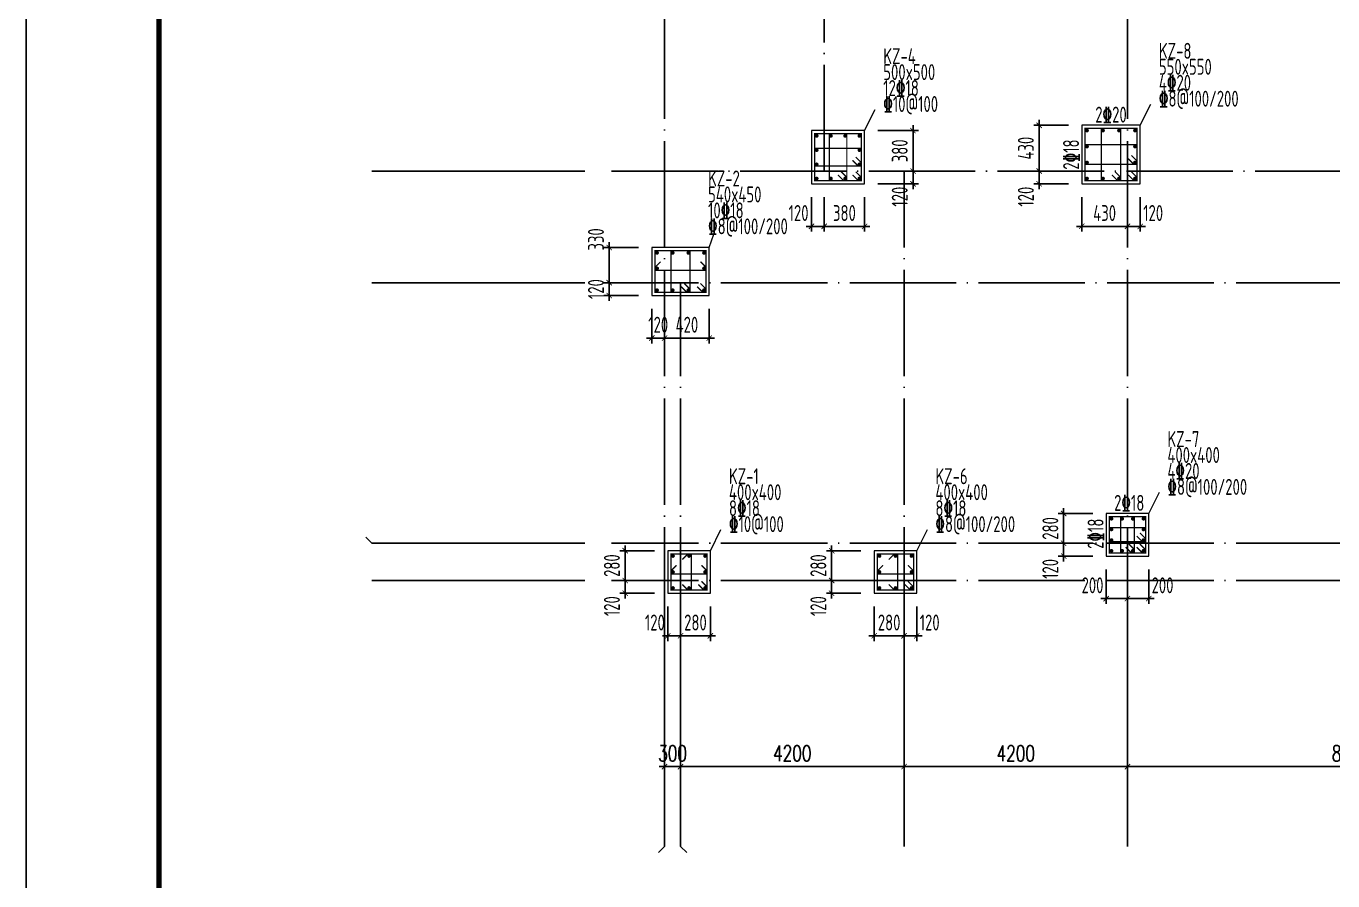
# Model space of a CAD drawing. Extents: x -638872 to -278819, y -139534 to 213996.
# Drawn here: x -623159 to -598600, y 18138 to 34211 of the extents above; entities that cross this region are included whole.
import ezdxf
from ezdxf.enums import TextEntityAlignment as Align

# ---------------------------------------------------------------- set-up
doc = ezdxf.new("R2010")
doc.units = 0
doc.header["$LTSCALE"] = 1000
doc.header["$MEASUREMENT"] = 0
doc.linetypes.add('DOTE', pattern=[2.42, 2, -0.2, 0.02, -0.2])
doc.layers.get('0').update_dxf_attribs({"linetype": 'CONTINUOUS'})
doc.layers.get('Defpoints').update_dxf_attribs({"linetype": 'CONTINUOUS'})
for name, color, linetype in [('AXIS', 171, 'CONTINUOUS'), ('DOTE', 14, 'DOTE'), ('S_PCOLUMHOOPBAR', 24, 'CONTINUOUS'), ('TK', 4, 'CONTINUOUS')]:
    doc.layers.add(name, color=color, linetype=linetype)
for name, color, linetype, lineweight in [('COLU', 7, 'CONTINUOUS', 0), ('COLU_DIM', 3, 'CONTINUOUS', 0), ('COLU_HATCH', 251, 'CONTINUOUS', 0), ('DIM', 3, 'CONTINUOUS', 0), ('S_PColumMainBar', 14, 'CONTINUOUS', 25), ('柱原位标注', 7, 'CONTINUOUS', 18), ('柱集中标注', 2, 'CONTINUOUS', 18)]:
    doc.layers.add(name, color=color, linetype=linetype, lineweight=lineweight)
doc.styles.add('_TCH_DIM_T3', font='SIMPLEX', dxfattribs={"width": 0.705882, "bigfont": 'GBCBIG'})
doc.styles.add('FromPkpm', font='Pkpmeng', dxfattribs={"width": 0.7, "bigfont": 'hztxt'})
doc.styles.add('TSSD_Dimension', font='tssdeng.shx', dxfattribs={"width": 0.7, "bigfont": 'hztxt.shx'})
doc.dimstyles.new('_TCH_ARCH&&100', dxfattribs={"dimtxt": 297.5, "dimasz": 100, "dimexe": 250, "dimexo": 300, "dimgap": 100, "dimtad": 1, "dimdec": 0, "dimzin": 0, "dimdsep": 46, "dimtxsty": '_TCH_DIM_T3', "dimblk": 'ARCHTICK', "dimcen": 0.09, "dimclrt": 7, "dimazin": 2, "dimtfac": 1, "dimtdec": 0, "dimtix": 1, "dimtmove": 2, "dimatfit": 3, "dimfxl": 0, "dimtolj": 1, "dimtzin": 0, "dimarcsym": 0})
doc.dimstyles.new('TSSD_50_100', dxfattribs={"dimtxt": 300, "dimasz": 100, "dimexe": 100, "dimexo": 250, "dimgap": 100, "dimtad": 1, "dimdec": 0, "dimlfac": 0.5, "dimzin": 0, "dimdsep": 46, "dimtxsty": 'TSSD_Dimension', "dimblk": 'ARCHTICK', "dimblk1": 'ARCHTICK', "dimblk2": 'ARCHTICK', "dimcen": 0, "dimdle": 100, "dimclrt": 7, "dimadec": 0, "dimazin": 0, "dimtfac": 1, "dimtdec": 0, "dimtix": 1, "dimtmove": 2, "dimatfit": 3, "dimfxl": 0, "dimtolj": 1, "dimtzin": 0, "dimarcsym": 0})

# ---------------------------------------------------------------- blocks, each defined once
blk = doc.blocks.new('_ArchTick')
at = {"color": 0, "linetype": 'ByBlock', "const_width": 0.15}
blk.add_lwpolyline([(-0.5, -0.5), (0.5, 0.5)], dxfattribs=at)
blk = doc.blocks.new('*D356')
at = {"layer": 'COLU_DIM', "color": 0, "lineweight": -2}
for p, q in [((-603320, 30996), (-603320, 30346)), ((-602460, 30996), (-602460, 30346)), ((-603420, 30446), (-602360, 30446))]:
    blk.add_line(p, q, dxfattribs=at)
at = {"layer": 'Defpoints', "color": 0}
for p in [(-603320, 31246), (-602460, 31246), (-602460, 30446)]:
    blk.add_point(p, dxfattribs=at)
at = {"layer": 'COLU_DIM', "color": 0, "lineweight": -2, "xscale": 100, "yscale": 100, "zscale": 100, "rotation": 180}
blk.add_blockref('_ArchTick', (-603320, 30446), dxfattribs=at)
at = {"layer": 'COLU_DIM', "color": 0, "lineweight": -2, "xscale": 100, "yscale": 100, "zscale": 100}
blk.add_blockref('_ArchTick', (-602460, 30446), dxfattribs=at)
at = {"layer": 'COLU_DIM', "color": 7, "insert": (-602890, 30696), "char_height": 300, "attachment_point": 5, "style": 'TSSD_Dimension'}
blk.add_mtext('\\A1;430', dxfattribs=at)
blk = doc.blocks.new('*D357')
at = {"layer": 'COLU_DIM', "color": 0, "lineweight": -2}
for p, q in [((-602460, 30996), (-602460, 30346)), ((-602220, 30996), (-602220, 30346)), ((-602560, 30446), (-602120, 30446))]:
    blk.add_line(p, q, dxfattribs=at)
at = {"layer": 'Defpoints', "color": 0}
for p in [(-602460, 31246), (-602220, 31246), (-602220, 30446)]:
    blk.add_point(p, dxfattribs=at)
at = {"layer": 'COLU_DIM', "color": 0, "lineweight": -2, "xscale": 100, "yscale": 100, "zscale": 100, "rotation": 180}
blk.add_blockref('_ArchTick', (-602460, 30446), dxfattribs=at)
at = {"layer": 'COLU_DIM', "color": 0, "lineweight": -2, "xscale": 100, "yscale": 100, "zscale": 100}
blk.add_blockref('_ArchTick', (-602220, 30446), dxfattribs=at)
at = {"layer": 'COLU_DIM', "color": 7, "insert": (-601978, 30696), "char_height": 300, "attachment_point": 5, "style": 'TSSD_Dimension'}
blk.add_mtext('\\A1;120', dxfattribs=at)
blk = doc.blocks.new('*D358')
at = {"layer": 'COLU_DIM', "color": 0, "lineweight": -2}
for p, q in [((-604120, 32446), (-604120, 31386)), ((-603570, 32346), (-604220, 32346)), ((-603570, 31486), (-604220, 31486))]:
    blk.add_line(p, q, dxfattribs=at)
at = {"layer": 'Defpoints', "color": 0}
for p in [(-603320, 32346), (-604120, 31486), (-603320, 31486)]:
    blk.add_point(p, dxfattribs=at)
at = {"layer": 'COLU_DIM', "color": 0, "lineweight": -2, "xscale": 100, "yscale": 100, "zscale": 100}
for p, rotation in [((-604120, 32346), 90), ((-604120, 31486), 270)]:
    blk.add_blockref('_ArchTick', p, dxfattribs=dict(at, rotation=rotation))
at = {"layer": 'COLU_DIM', "color": 7, "insert": (-604370, 31916), "char_height": 300, "attachment_point": 5, "rotation": 90, "style": 'TSSD_Dimension'}
blk.add_mtext('\\A1;430', dxfattribs=at)
blk = doc.blocks.new('*D359')
at = {"layer": 'COLU_DIM', "color": 0, "lineweight": -2}
for p, q in [((-603570, 31486), (-604220, 31486)), ((-604120, 31586), (-604120, 31146)), ((-603570, 31246), (-604220, 31246))]:
    blk.add_line(p, q, dxfattribs=at)
at = {"layer": 'Defpoints', "color": 0}
for p in [(-603320, 31486), (-604120, 31246), (-603320, 31246)]:
    blk.add_point(p, dxfattribs=at)
at = {"layer": 'COLU_DIM', "color": 0, "lineweight": -2, "xscale": 100, "yscale": 100, "zscale": 100}
for p, rotation in [((-604120, 31486), 90), ((-604120, 31246), 270)]:
    blk.add_blockref('_ArchTick', p, dxfattribs=dict(at, rotation=rotation))
at = {"layer": 'COLU_DIM', "color": 7, "insert": (-604370, 31004), "char_height": 300, "attachment_point": 5, "rotation": 90, "style": 'TSSD_Dimension'}
blk.add_mtext('\\A1;120', dxfattribs=at)
blk = doc.blocks.new('*D360')
at = {"layer": 'COLU_DIM', "color": 0, "lineweight": -2}
for p, q in [((-608400, 30996), (-608400, 30346)), ((-608160, 30996), (-608160, 30346)), ((-608500, 30446), (-608060, 30446))]:
    blk.add_line(p, q, dxfattribs=at)
at = {"layer": 'Defpoints', "color": 0}
for p in [(-608400, 31246), (-608160, 31246), (-608160, 30446)]:
    blk.add_point(p, dxfattribs=at)
at = {"layer": 'COLU_DIM', "color": 0, "lineweight": -2, "xscale": 100, "yscale": 100, "zscale": 100, "rotation": 180}
blk.add_blockref('_ArchTick', (-608400, 30446), dxfattribs=at)
at = {"layer": 'COLU_DIM', "color": 0, "lineweight": -2, "xscale": 100, "yscale": 100, "zscale": 100}
blk.add_blockref('_ArchTick', (-608160, 30446), dxfattribs=at)
at = {"layer": 'COLU_DIM', "color": 7, "insert": (-608642, 30696), "char_height": 300, "attachment_point": 5, "style": 'TSSD_Dimension'}
blk.add_mtext('\\A1;120', dxfattribs=at)
blk = doc.blocks.new('*D361')
at = {"layer": 'COLU_DIM', "color": 0, "lineweight": -2}
for p, q in [((-608160, 30996), (-608160, 30346)), ((-607400, 30996), (-607400, 30346)), ((-608260, 30446), (-607300, 30446))]:
    blk.add_line(p, q, dxfattribs=at)
at = {"layer": 'Defpoints', "color": 0}
for p in [(-608160, 31246), (-607400, 31246), (-607400, 30446)]:
    blk.add_point(p, dxfattribs=at)
at = {"layer": 'COLU_DIM', "color": 0, "lineweight": -2, "xscale": 100, "yscale": 100, "zscale": 100, "rotation": 180}
blk.add_blockref('_ArchTick', (-608160, 30446), dxfattribs=at)
at = {"layer": 'COLU_DIM', "color": 0, "lineweight": -2, "xscale": 100, "yscale": 100, "zscale": 100}
blk.add_blockref('_ArchTick', (-607400, 30446), dxfattribs=at)
at = {"layer": 'COLU_DIM', "color": 7, "insert": (-607780, 30696), "char_height": 300, "attachment_point": 5, "style": 'TSSD_Dimension'}
blk.add_mtext('\\A1;380', dxfattribs=at)
blk = doc.blocks.new('*D842')
at = {"layer": 'COLU_DIM', "color": 0, "lineweight": -2}
for p, q in [((-611160, 28896), (-611160, 28246)), ((-610320, 28896), (-610320, 28246)), ((-611260, 28346), (-610220, 28346))]:
    blk.add_line(p, q, dxfattribs=at)
at = {"layer": 'Defpoints', "color": 0}
for p in [(-611160, 29146), (-610320, 29146), (-610320, 28346)]:
    blk.add_point(p, dxfattribs=at)
at = {"layer": 'COLU_DIM', "color": 0, "lineweight": -2, "xscale": 100, "yscale": 100, "zscale": 100, "rotation": 180}
blk.add_blockref('_ArchTick', (-611160, 28346), dxfattribs=at)
at = {"layer": 'COLU_DIM', "color": 0, "lineweight": -2, "xscale": 100, "yscale": 100, "zscale": 100}
blk.add_blockref('_ArchTick', (-610320, 28346), dxfattribs=at)
at = {"layer": 'COLU_DIM', "color": 7, "insert": (-610740, 28596), "char_height": 300, "attachment_point": 5, "style": 'TSSD_Dimension'}
blk.add_mtext('\\A1;420', dxfattribs=at)
blk = doc.blocks.new('*D843')
at = {"layer": 'COLU_DIM', "color": 0, "lineweight": -2}
for p, q in [((-611650, 30046), (-612300, 30046)), ((-612200, 29286), (-612200, 30146)), ((-611650, 29386), (-612300, 29386))]:
    blk.add_line(p, q, dxfattribs=at)
at = {"layer": 'Defpoints', "color": 0}
for p in [(-612200, 30046), (-611400, 30046), (-611400, 29386)]:
    blk.add_point(p, dxfattribs=at)
at = {"layer": 'COLU_DIM', "color": 0, "lineweight": -2, "xscale": 100, "yscale": 100, "zscale": 100}
for p, rotation in [((-612200, 30046), 90), ((-612200, 29386), 270)]:
    blk.add_blockref('_ArchTick', p, dxfattribs=dict(at, rotation=rotation))
at = {"layer": 'COLU_DIM', "color": 7, "insert": (-612450, 30200), "char_height": 300, "attachment_point": 5, "rotation": 90, "style": 'TSSD_Dimension'}
blk.add_mtext('\\A1;330', dxfattribs=at)
blk = doc.blocks.new('*D366')
at = {"layer": 'COLU_DIM', "color": 0, "lineweight": -2}
for p, q in [((-602860, 23996), (-602860, 23346)), ((-602460, 23996), (-602460, 23346)), ((-602960, 23446), (-602360, 23446))]:
    blk.add_line(p, q, dxfattribs=at)
at = {"layer": 'Defpoints', "color": 0}
for p in [(-602860, 24246), (-602460, 24246), (-602460, 23446)]:
    blk.add_point(p, dxfattribs=at)
at = {"layer": 'COLU_DIM', "color": 0, "lineweight": -2, "xscale": 100, "yscale": 100, "zscale": 100, "rotation": 180}
blk.add_blockref('_ArchTick', (-602860, 23446), dxfattribs=at)
at = {"layer": 'COLU_DIM', "color": 0, "lineweight": -2, "xscale": 100, "yscale": 100, "zscale": 100}
blk.add_blockref('_ArchTick', (-602460, 23446), dxfattribs=at)
at = {"layer": 'COLU_DIM', "color": 7, "insert": (-603118, 23696), "char_height": 300, "attachment_point": 5, "style": 'TSSD_Dimension'}
blk.add_mtext('\\A1;200', dxfattribs=at)
blk = doc.blocks.new('*D367')
at = {"layer": 'COLU_DIM', "color": 0, "lineweight": -2}
for p, q in [((-602460, 23996), (-602460, 23346)), ((-602060, 23996), (-602060, 23346)), ((-602560, 23446), (-601960, 23446))]:
    blk.add_line(p, q, dxfattribs=at)
at = {"layer": 'Defpoints', "color": 0}
for p in [(-602460, 24246), (-602060, 24246), (-602060, 23446)]:
    blk.add_point(p, dxfattribs=at)
at = {"layer": 'COLU_DIM', "color": 0, "lineweight": -2, "xscale": 100, "yscale": 100, "zscale": 100, "rotation": 180}
blk.add_blockref('_ArchTick', (-602460, 23446), dxfattribs=at)
at = {"layer": 'COLU_DIM', "color": 0, "lineweight": -2, "xscale": 100, "yscale": 100, "zscale": 100}
blk.add_blockref('_ArchTick', (-602060, 23446), dxfattribs=at)
at = {"layer": 'COLU_DIM', "color": 7, "insert": (-601802, 23696), "char_height": 300, "attachment_point": 5, "style": 'TSSD_Dimension'}
blk.add_mtext('\\A1;200', dxfattribs=at)
blk = doc.blocks.new('*D368')
at = {"layer": 'COLU_DIM', "color": 0, "lineweight": -2}
for p, q in [((-603660, 24146), (-603660, 24586)), ((-603110, 24486), (-603760, 24486)), ((-603110, 24246), (-603760, 24246))]:
    blk.add_line(p, q, dxfattribs=at)
at = {"layer": 'Defpoints', "color": 0}
for p in [(-603660, 24486), (-602860, 24486), (-602860, 24246)]:
    blk.add_point(p, dxfattribs=at)
at = {"layer": 'COLU_DIM', "color": 0, "lineweight": -2, "xscale": 100, "yscale": 100, "zscale": 100}
for p, rotation in [((-603660, 24486), 90), ((-603660, 24246), 270)]:
    blk.add_blockref('_ArchTick', p, dxfattribs=dict(at, rotation=rotation))
at = {"layer": 'COLU_DIM', "color": 7, "insert": (-603910, 24004), "char_height": 300, "attachment_point": 5, "rotation": 90, "style": 'TSSD_Dimension'}
blk.add_mtext('\\A1;120', dxfattribs=at)
blk = doc.blocks.new('*D369')
at = {"layer": 'COLU_DIM', "color": 0, "lineweight": -2}
for p, q in [((-603660, 25046), (-603660, 25146)), ((-603110, 25046), (-603760, 25046)), ((-603660, 24486), (-603660, 25046)), ((-603110, 24486), (-603760, 24486)), ((-603660, 24486), (-603660, 24386))]:
    blk.add_line(p, q, dxfattribs=at)
at = {"layer": 'Defpoints', "color": 0}
for p in [(-603660, 25046), (-602860, 25046), (-602860, 24486)]:
    blk.add_point(p, dxfattribs=at)
at = {"layer": 'COLU_DIM', "color": 0, "lineweight": -2, "xscale": 100, "yscale": 100, "zscale": 100}
for p, rotation in [((-603660, 25046), 270), ((-603660, 24486), 90)]:
    blk.add_blockref('_ArchTick', p, dxfattribs=dict(at, rotation=rotation))
at = {"layer": 'COLU_DIM', "color": 7, "insert": (-603910, 24766), "char_height": 300, "attachment_point": 5, "rotation": 90, "style": 'TSSD_Dimension'}
blk.add_mtext('\\A1;280', dxfattribs=at)
blk = doc.blocks.new('*D370')
at = {"layer": 'COLU_DIM', "color": 0, "lineweight": -2}
for p, q in [((-607220, 23296), (-607220, 22646)), ((-606660, 23296), (-606660, 22646)), ((-607220, 22746), (-607320, 22746)), ((-607220, 22746), (-606660, 22746)), ((-606660, 22746), (-606560, 22746))]:
    blk.add_line(p, q, dxfattribs=at)
at = {"layer": 'Defpoints', "color": 0}
for p in [(-607220, 23546), (-606660, 23546), (-606660, 22746)]:
    blk.add_point(p, dxfattribs=at)
at = {"layer": 'COLU_DIM', "color": 0, "lineweight": -2, "xscale": 100, "yscale": 100, "zscale": 100}
blk.add_blockref('_ArchTick', (-607220, 22746), dxfattribs=at)
at = {"layer": 'COLU_DIM', "color": 0, "lineweight": -2, "xscale": 100, "yscale": 100, "zscale": 100, "rotation": 180}
blk.add_blockref('_ArchTick', (-606660, 22746), dxfattribs=at)
at = {"layer": 'COLU_DIM', "color": 7, "insert": (-606940, 22996), "char_height": 300, "attachment_point": 5, "style": 'TSSD_Dimension'}
blk.add_mtext('\\A1;280', dxfattribs=at)
blk = doc.blocks.new('*D371')
at = {"layer": 'COLU_DIM', "color": 0, "lineweight": -2}
for p, q in [((-606660, 23296), (-606660, 22646)), ((-606420, 23296), (-606420, 22646)), ((-606760, 22746), (-606320, 22746))]:
    blk.add_line(p, q, dxfattribs=at)
at = {"layer": 'Defpoints', "color": 0}
for p in [(-606660, 23546), (-606420, 23546), (-606420, 22746)]:
    blk.add_point(p, dxfattribs=at)
at = {"layer": 'COLU_DIM', "color": 0, "lineweight": -2, "xscale": 100, "yscale": 100, "zscale": 100, "rotation": 180}
blk.add_blockref('_ArchTick', (-606660, 22746), dxfattribs=at)
at = {"layer": 'COLU_DIM', "color": 0, "lineweight": -2, "xscale": 100, "yscale": 100, "zscale": 100}
blk.add_blockref('_ArchTick', (-606420, 22746), dxfattribs=at)
at = {"layer": 'COLU_DIM', "color": 7, "insert": (-606178, 22996), "char_height": 300, "attachment_point": 5, "style": 'TSSD_Dimension'}
blk.add_mtext('\\A1;120', dxfattribs=at)
blk = doc.blocks.new('*D372')
at = {"layer": 'COLU_DIM', "color": 0, "lineweight": -2}
for p, q in [((-608020, 23446), (-608020, 23886)), ((-607470, 23786), (-608120, 23786)), ((-607470, 23546), (-608120, 23546))]:
    blk.add_line(p, q, dxfattribs=at)
at = {"layer": 'Defpoints', "color": 0}
for p in [(-608020, 23786), (-607220, 23786), (-607220, 23546)]:
    blk.add_point(p, dxfattribs=at)
at = {"layer": 'COLU_DIM', "color": 0, "lineweight": -2, "xscale": 100, "yscale": 100, "zscale": 100}
for p, rotation in [((-608020, 23786), 90), ((-608020, 23546), 270)]:
    blk.add_blockref('_ArchTick', p, dxfattribs=dict(at, rotation=rotation))
at = {"layer": 'COLU_DIM', "color": 7, "insert": (-608270, 23304), "char_height": 300, "attachment_point": 5, "rotation": 90, "style": 'TSSD_Dimension'}
blk.add_mtext('\\A1;120', dxfattribs=at)
blk = doc.blocks.new('*D373')
at = {"layer": 'COLU_DIM', "color": 0, "lineweight": -2}
for p, q in [((-607470, 24346), (-608120, 24346)), ((-608020, 24346), (-608020, 24446)), ((-608020, 23786), (-608020, 24346)), ((-607470, 23786), (-608120, 23786)), ((-608020, 23786), (-608020, 23686))]:
    blk.add_line(p, q, dxfattribs=at)
at = {"layer": 'Defpoints', "color": 0}
for p in [(-608020, 24346), (-607220, 24346), (-607220, 23786)]:
    blk.add_point(p, dxfattribs=at)
at = {"layer": 'COLU_DIM', "color": 0, "lineweight": -2, "xscale": 100, "yscale": 100, "zscale": 100}
for p, rotation in [((-608020, 24346), 270), ((-608020, 23786), 90)]:
    blk.add_blockref('_ArchTick', p, dxfattribs=dict(at, rotation=rotation))
at = {"layer": 'COLU_DIM', "color": 7, "insert": (-608270, 24066), "char_height": 300, "attachment_point": 5, "rotation": 90, "style": 'TSSD_Dimension'}
blk.add_mtext('\\A1;280', dxfattribs=at)
blk = doc.blocks.new('*D374')
at = {"layer": 'COLU_DIM', "color": 0, "lineweight": -2}
for p, q in [((-611100, 23296), (-611100, 22646)), ((-610860, 23296), (-610860, 22646)), ((-611200, 22746), (-610760, 22746))]:
    blk.add_line(p, q, dxfattribs=at)
at = {"layer": 'Defpoints', "color": 0}
for p in [(-611100, 23546), (-610860, 23546), (-610860, 22746)]:
    blk.add_point(p, dxfattribs=at)
at = {"layer": 'COLU_DIM', "color": 0, "lineweight": -2, "xscale": 100, "yscale": 100, "zscale": 100, "rotation": 180}
blk.add_blockref('_ArchTick', (-611100, 22746), dxfattribs=at)
at = {"layer": 'COLU_DIM', "color": 0, "lineweight": -2, "xscale": 100, "yscale": 100, "zscale": 100}
blk.add_blockref('_ArchTick', (-610860, 22746), dxfattribs=at)
at = {"layer": 'COLU_DIM', "color": 7, "insert": (-611342, 22996), "char_height": 300, "attachment_point": 5, "style": 'TSSD_Dimension'}
blk.add_mtext('\\A1;120', dxfattribs=at)
blk = doc.blocks.new('*D375')
at = {"layer": 'COLU_DIM', "color": 0, "lineweight": -2}
for p, q in [((-610860, 23296), (-610860, 22646)), ((-610300, 23296), (-610300, 22646)), ((-610860, 22746), (-610960, 22746)), ((-610860, 22746), (-610300, 22746)), ((-610300, 22746), (-610200, 22746))]:
    blk.add_line(p, q, dxfattribs=at)
at = {"layer": 'Defpoints', "color": 0}
for p in [(-610860, 23546), (-610300, 23546), (-610300, 22746)]:
    blk.add_point(p, dxfattribs=at)
at = {"layer": 'COLU_DIM', "color": 0, "lineweight": -2, "xscale": 100, "yscale": 100, "zscale": 100}
blk.add_blockref('_ArchTick', (-610860, 22746), dxfattribs=at)
at = {"layer": 'COLU_DIM', "color": 0, "lineweight": -2, "xscale": 100, "yscale": 100, "zscale": 100, "rotation": 180}
blk.add_blockref('_ArchTick', (-610300, 22746), dxfattribs=at)
at = {"layer": 'COLU_DIM', "color": 7, "insert": (-610580, 22996), "char_height": 300, "attachment_point": 5, "style": 'TSSD_Dimension'}
blk.add_mtext('\\A1;280', dxfattribs=at)
blk = doc.blocks.new('*D376')
at = {"layer": 'COLU_DIM', "color": 0, "lineweight": -2}
for p, q in [((-611900, 23446), (-611900, 23886)), ((-611350, 23786), (-612000, 23786)), ((-611350, 23546), (-612000, 23546))]:
    blk.add_line(p, q, dxfattribs=at)
at = {"layer": 'Defpoints', "color": 0}
for p in [(-611900, 23786), (-611100, 23786), (-611100, 23546)]:
    blk.add_point(p, dxfattribs=at)
at = {"layer": 'COLU_DIM', "color": 0, "lineweight": -2, "xscale": 100, "yscale": 100, "zscale": 100}
for p, rotation in [((-611900, 23786), 90), ((-611900, 23546), 270)]:
    blk.add_blockref('_ArchTick', p, dxfattribs=dict(at, rotation=rotation))
at = {"layer": 'COLU_DIM', "color": 7, "insert": (-612150, 23304), "char_height": 300, "attachment_point": 5, "rotation": 90, "style": 'TSSD_Dimension'}
blk.add_mtext('\\A1;120', dxfattribs=at)
blk = doc.blocks.new('*D377')
at = {"layer": 'COLU_DIM', "color": 0, "lineweight": -2}
for p, q in [((-611350, 24346), (-612000, 24346)), ((-611900, 24346), (-611900, 24446)), ((-611900, 23786), (-611900, 24346)), ((-611350, 23786), (-612000, 23786)), ((-611900, 23786), (-611900, 23686))]:
    blk.add_line(p, q, dxfattribs=at)
at = {"layer": 'Defpoints', "color": 0}
for p in [(-611900, 24346), (-611100, 24346), (-611100, 23786)]:
    blk.add_point(p, dxfattribs=at)
at = {"layer": 'COLU_DIM', "color": 0, "lineweight": -2, "xscale": 100, "yscale": 100, "zscale": 100}
for p, rotation in [((-611900, 24346), 270), ((-611900, 23786), 90)]:
    blk.add_blockref('_ArchTick', p, dxfattribs=dict(at, rotation=rotation))
at = {"layer": 'COLU_DIM', "color": 7, "insert": (-612150, 24066), "char_height": 300, "attachment_point": 5, "rotation": 90, "style": 'TSSD_Dimension'}
blk.add_mtext('\\A1;280', dxfattribs=at)
blk = doc.blocks.new('GeYuanFrame_63356788', base_point=(18.76, 4.34))
at = {"layer": 'TK'}
blk.add_lwpolyline([(18.76, 424.34), (761.76, 424.34), (761.76, 4.34), (18.76, 4.34), (18.76, 424.34)], dxfattribs=at)
at = {"layer": 'TK', "const_width": 1}
blk.add_lwpolyline([(751.76, 414.34), (43.76, 414.34), (43.76, 14.34), (751.76, 14.34)], close=True, dxfattribs=at)
blk = doc.blocks.new('*D844')
at = {"layer": 'COLU_DIM', "color": 0, "lineweight": -2}
for p, q in [((-611400, 28896), (-611400, 28246)), ((-611160, 28896), (-611160, 28246)), ((-611400, 28346), (-611500, 28346)), ((-611400, 28346), (-611160, 28346)), ((-611160, 28346), (-611060, 28346))]:
    blk.add_line(p, q, dxfattribs=at)
at = {"layer": 'Defpoints', "color": 0}
for p in [(-611400, 29146), (-611160, 29146), (-611160, 28346)]:
    blk.add_point(p, dxfattribs=at)
at = {"layer": 'COLU_DIM', "color": 0, "lineweight": -2, "xscale": 100, "yscale": 100, "zscale": 100}
blk.add_blockref('_ArchTick', (-611400, 28346), dxfattribs=at)
at = {"layer": 'COLU_DIM', "color": 0, "lineweight": -2, "xscale": 100, "yscale": 100, "zscale": 100, "rotation": 180}
blk.add_blockref('_ArchTick', (-611160, 28346), dxfattribs=at)
at = {"layer": 'COLU_DIM', "color": 7, "insert": (-611280, 28596), "char_height": 300, "attachment_point": 5, "style": 'TSSD_Dimension'}
blk.add_mtext('\\A1;120', dxfattribs=at)
blk = doc.blocks.new('*D845')
at = {"layer": 'COLU_DIM', "color": 0, "lineweight": -2}
for p, q in [((-612200, 29386), (-612200, 29486)), ((-611650, 29386), (-612300, 29386)), ((-612200, 29146), (-612200, 29386)), ((-611650, 29146), (-612300, 29146)), ((-612200, 29146), (-612200, 29046))]:
    blk.add_line(p, q, dxfattribs=at)
at = {"layer": 'Defpoints', "color": 0}
for p in [(-612200, 29386), (-611400, 29386), (-611400, 29146)]:
    blk.add_point(p, dxfattribs=at)
at = {"layer": 'COLU_DIM', "color": 0, "lineweight": -2, "xscale": 100, "yscale": 100, "zscale": 100}
for p, rotation in [((-612200, 29386), 270), ((-612200, 29146), 90)]:
    blk.add_blockref('_ArchTick', p, dxfattribs=dict(at, rotation=rotation))
at = {"layer": 'COLU_DIM', "color": 7, "insert": (-612450, 29266), "char_height": 300, "attachment_point": 5, "rotation": 90, "style": 'TSSD_Dimension'}
blk.add_mtext('\\A1;120', dxfattribs=at)
blk = doc.blocks.new('*D590')
at = {"layer": 'Defpoints', "color": 0}
for p in [(-607400, 31486), (-606491, 31486), (-607400, 31246)]:
    blk.add_point(p, dxfattribs=at)
at = {"layer": 'DIM', "color": 0, "lineweight": -2}
for p, q in [((-607150, 31486), (-606391, 31486)), ((-606491, 31146), (-606491, 31586)), ((-607150, 31246), (-606391, 31246))]:
    blk.add_line(p, q, dxfattribs=at)
at = {"layer": 'DIM', "color": 0, "lineweight": -2, "xscale": 100, "yscale": 100, "zscale": 100}
for p, rotation in [((-606491, 31486), 90), ((-606491, 31246), 270)]:
    blk.add_blockref('_ArchTick', p, dxfattribs=dict(at, rotation=rotation))
at = {"layer": 'DIM', "color": 7, "insert": (-606741, 31004), "char_height": 300, "attachment_point": 5, "rotation": 90, "style": 'TSSD_Dimension'}
blk.add_mtext('\\A1;120', dxfattribs=at)
blk = doc.blocks.new('*D591')
at = {"layer": 'Defpoints', "color": 0}
for p in [(-607400, 32246), (-606491, 32246), (-607400, 31486)]:
    blk.add_point(p, dxfattribs=at)
at = {"layer": 'DIM', "color": 0, "lineweight": -2}
for p, q in [((-607150, 32246), (-606391, 32246)), ((-606491, 31386), (-606491, 32346)), ((-607150, 31486), (-606391, 31486))]:
    blk.add_line(p, q, dxfattribs=at)
at = {"layer": 'DIM', "color": 0, "lineweight": -2, "xscale": 100, "yscale": 100, "zscale": 100}
for p, rotation in [((-606491, 32246), 90), ((-606491, 31486), 270)]:
    blk.add_blockref('_ArchTick', p, dxfattribs=dict(at, rotation=rotation))
at = {"layer": 'DIM', "color": 7, "insert": (-606741, 31866), "char_height": 300, "attachment_point": 5, "rotation": 90, "style": 'TSSD_Dimension'}
blk.add_mtext('\\A1;380', dxfattribs=at)
blk = doc.blocks.new('*D639')
at = {"layer": 'AXIS', "color": 0, "lineweight": -2}
for p, q in [((-611160, 22486), (-611160, 20036)), ((-610860, 22486), (-610860, 20036)), ((-611160, 20286), (-611260, 20286)), ((-611160, 20286), (-610860, 20286)), ((-610860, 20286), (-610760, 20286))]:
    blk.add_line(p, q, dxfattribs=at)
at = {"layer": 'Defpoints', "color": 0}
for p in [(-611160, 22786), (-610860, 22786), (-610860, 20286)]:
    blk.add_point(p, dxfattribs=at)
at = {"layer": 'AXIS', "color": 0, "lineweight": -2, "xscale": 100, "yscale": 100, "zscale": 100}
blk.add_blockref('_ArchTick', (-611160, 20286), dxfattribs=at)
at = {"layer": 'AXIS', "color": 0, "lineweight": -2, "xscale": 100, "yscale": 100, "zscale": 100, "rotation": 180}
blk.add_blockref('_ArchTick', (-610860, 20286), dxfattribs=at)
at = {"layer": 'AXIS', "color": 7, "insert": (-611010, 20535), "char_height": 297.5, "attachment_point": 5, "style": '_TCH_DIM_T3'}
blk.add_mtext('\\A1;300', dxfattribs=at)
blk = doc.blocks.new('*D640')
at = {"layer": 'AXIS', "color": 0, "lineweight": -2}
for p, q in [((-610860, 22486), (-610860, 20036)), ((-606660, 22486), (-606660, 20036)), ((-610860, 20286), (-606660, 20286))]:
    blk.add_line(p, q, dxfattribs=at)
at = {"layer": 'Defpoints', "color": 0}
for p in [(-610860, 22786), (-606660, 22786), (-606660, 20286)]:
    blk.add_point(p, dxfattribs=at)
at = {"layer": 'AXIS', "color": 0, "lineweight": -2, "xscale": 100, "yscale": 100, "zscale": 100, "rotation": 180}
blk.add_blockref('_ArchTick', (-610860, 20286), dxfattribs=at)
at = {"layer": 'AXIS', "color": 0, "lineweight": -2, "xscale": 100, "yscale": 100, "zscale": 100}
blk.add_blockref('_ArchTick', (-606660, 20286), dxfattribs=at)
at = {"layer": 'AXIS', "color": 7, "insert": (-608760, 20535), "char_height": 297.5, "attachment_point": 5, "style": '_TCH_DIM_T3'}
blk.add_mtext('\\A1;4200', dxfattribs=at)
blk = doc.blocks.new('*D641')
at = {"layer": 'AXIS', "color": 0, "lineweight": -2}
for p, q in [((-606660, 22486), (-606660, 20036)), ((-602460, 22486), (-602460, 20036)), ((-606660, 20286), (-602460, 20286))]:
    blk.add_line(p, q, dxfattribs=at)
at = {"layer": 'Defpoints', "color": 0}
for p in [(-606660, 22786), (-602460, 22786), (-602460, 20286)]:
    blk.add_point(p, dxfattribs=at)
at = {"layer": 'AXIS', "color": 0, "lineweight": -2, "xscale": 100, "yscale": 100, "zscale": 100, "rotation": 180}
blk.add_blockref('_ArchTick', (-606660, 20286), dxfattribs=at)
at = {"layer": 'AXIS', "color": 0, "lineweight": -2, "xscale": 100, "yscale": 100, "zscale": 100}
blk.add_blockref('_ArchTick', (-602460, 20286), dxfattribs=at)
at = {"layer": 'AXIS', "color": 7, "insert": (-604560, 20535), "char_height": 297.5, "attachment_point": 5, "style": '_TCH_DIM_T3'}
blk.add_mtext('\\A1;4200', dxfattribs=at)
blk = doc.blocks.new('*D642')
at = {"layer": 'AXIS', "color": 0, "lineweight": -2}
for p, q in [((-602460, 22486), (-602460, 20036)), ((-594060, 22486), (-594060, 20036)), ((-602460, 20286), (-594060, 20286))]:
    blk.add_line(p, q, dxfattribs=at)
at = {"layer": 'Defpoints', "color": 0}
for p in [(-602460, 22786), (-594060, 22786), (-594060, 20286)]:
    blk.add_point(p, dxfattribs=at)
at = {"layer": 'AXIS', "color": 0, "lineweight": -2, "xscale": 100, "yscale": 100, "zscale": 100, "rotation": 180}
blk.add_blockref('_ArchTick', (-602460, 20286), dxfattribs=at)
at = {"layer": 'AXIS', "color": 0, "lineweight": -2, "xscale": 100, "yscale": 100, "zscale": 100}
blk.add_blockref('_ArchTick', (-594060, 20286), dxfattribs=at)
at = {"layer": 'AXIS', "color": 7, "insert": (-598260, 20535), "char_height": 297.5, "attachment_point": 5, "style": '_TCH_DIM_T3'}
blk.add_mtext('\\A1;8400', dxfattribs=at)

msp = doc.modelspace()

# ---------------------------------------------------------------- linework, layer by layer
at = {"layer": 'AXIS'}
for p, q in [((-612660.1, 31486.16), (-616660.1, 31486.16)), ((-612660.1, 29386.16), (-616660.1, 29386.16)), ((-616777.26, 24603.32), (-616660.1, 24486.16)), ((-612660.1, 24486.16), (-616660.1, 24486.16)), ((-612660.1, 23786.16), (-616660.1, 23786.16)), ((-611160.1, 22786.16), (-611160.1, 18786.16)), ((-610860.1, 22786.16), (-610860.1, 18786.16)), ((-606660.1, 22786.16), (-606660.1, 18786.16)), ((-602460.1, 22786.16), (-602460.1, 18786.16)), ((-611277.26, 18669.01), (-611160.1, 18786.16)), ((-610742.95, 18669.01), (-610860.1, 18786.16))]:
    msp.add_line(p, q, dxfattribs=at)
at = {"layer": 'COLU'}
for points in [[(-607400.1, 31246.16), (-607400.1, 32246.16), (-608400.1, 32246.16), (-608400.1, 31246.16)], [(-602220.1, 31246.16), (-602220.1, 32346.16), (-603320.1, 32346.16), (-603320.1, 31246.16)], [(-610320.1, 29146.16), (-610320.1, 30046.16), (-611400.1, 30046.16), (-611400.1, 29146.16)], [(-602060.1, 24246.16), (-602060.1, 25046.16), (-602860.1, 25046.16), (-602860.1, 24246.16)], [(-610300.1, 23546.16), (-610300.1, 24346.16), (-611100.1, 24346.16), (-611100.1, 23546.16)], [(-606420.1, 23546.16), (-606420.1, 24346.16), (-607220.1, 24346.16), (-607220.1, 23546.16)]]:
    msp.add_lwpolyline(points, close=True, dxfattribs=at)
at = {"layer": 'DOTE', "color": 8, "linetype": 'DOTE'}
for p, q in [((-611160.1, 22786.16), (-611160.1, 37686.16)), ((-608160.1, 31486.16), (-608160.1, 37686.16)), ((-602460.1, 22786.16), (-602460.1, 37686.16)), ((-612160.1, 31486.16), (-566960.1, 31486.16)), ((-606660.1, 22786.16), (-606660.1, 31486.16)), ((-566960.1, 29386.16), (-612160.1, 29386.16)), ((-610860.1, 22786.16), (-610860.1, 29386.16)), ((-566960.1, 24486.16), (-612160.1, 24486.16)), ((-566960.1, 23786.16), (-612160.1, 23786.16))]:
    msp.add_line(p, q, dxfattribs=at)
at = {"layer": 'S_PCOLUMHOOPBAR', "ltscale": 2, "const_width": 25}
for points in [[(-607626.17, 31412.23), (-607520.1, 31306.16), (-607460.1, 31306.16), (-607460.1, 31366.16), (-607460.1, 31306.16), (-607460.1, 32186.16), (-608340.1, 32186.16), (-608340.1, 31306.16), (-607520.1, 31306.16), (-607460.1, 31306.16), (-607460.1, 31366.16), (-607566.17, 31472.23)], [(-607900.84, 31412.23), (-607794.77, 31306.16), (-607734.77, 31306.16), (-607734.77, 31366.16), (-607734.77, 31306.16), (-607734.77, 32186.16), (-608065.44, 32186.16), (-608065.44, 31306.16), (-607794.77, 31306.16), (-607734.77, 31306.16), (-607734.77, 31366.16), (-607840.84, 31472.23)], [(-602446.17, 31412.23), (-602340.1, 31306.16), (-602280.1, 31306.16), (-602280.1, 31366.16), (-602280.1, 31306.16), (-602280.1, 32286.16), (-603260.1, 32286.16), (-603260.1, 31306.16), (-602340.1, 31306.16), (-602280.1, 31306.16), (-602280.1, 31366.16), (-602386.17, 31472.23)], [(-602752.84, 31412.23), (-602646.77, 31306.16), (-602586.77, 31306.16), (-602586.77, 31366.16), (-602586.77, 31306.16), (-602586.77, 32286.16), (-602953.44, 32286.16), (-602953.44, 31306.16), (-602646.77, 31306.16), (-602586.77, 31306.16), (-602586.77, 31366.16), (-602692.84, 31472.23)], [(-602446.17, 31718.9), (-602340.1, 31612.83), (-602280.1, 31612.83), (-602280.1, 31672.83), (-602280.1, 31612.83), (-602280.1, 31979.5), (-603260.1, 31979.5), (-603260.1, 31612.83), (-602340.1, 31612.83), (-602280.1, 31612.83), (-602280.1, 31672.83), (-602386.17, 31778.9)], [(-607626.17, 31686.9), (-607520.1, 31580.83), (-607460.1, 31580.83), (-607460.1, 31640.83), (-607460.1, 31580.83), (-607460.1, 31911.5), (-608340.1, 31911.5), (-608340.1, 31580.83), (-607520.1, 31580.83), (-607460.1, 31580.83), (-607460.1, 31640.83), (-607566.17, 31746.9)], [(-610546.17, 29312.23), (-610440.1, 29206.16), (-610380.1, 29206.16), (-610380.1, 29266.16), (-610380.1, 29206.16), (-610380.1, 29986.16), (-611340.1, 29986.16), (-611340.1, 29206.16), (-610440.1, 29206.16), (-610380.1, 29206.16), (-610380.1, 29266.16), (-610486.17, 29372.23)], [(-610848.84, 29312.23), (-610742.77, 29206.16), (-610682.77, 29206.16), (-610682.77, 29266.16), (-610682.77, 29206.16), (-610682.77, 29986.16), (-611037.44, 29986.16), (-611037.44, 29206.16), (-610742.77, 29206.16), (-610682.77, 29206.16), (-610682.77, 29266.16), (-610788.84, 29372.23)], [(-611234.04, 29782.23), (-611340.1, 29676.16), (-611340.1, 29616.16), (-610380.1, 29616.16), (-610380.1, 29676.16), (-610486.17, 29782.23)], [(-602286.17, 24412.23), (-602180.1, 24306.16), (-602120.1, 24306.16), (-602120.1, 24366.16), (-602120.1, 24306.16), (-602120.1, 24986.16), (-602800.1, 24986.16), (-602800.1, 24306.16), (-602180.1, 24306.16), (-602120.1, 24306.16), (-602120.1, 24366.16), (-602226.17, 24472.23)], [(-602495.5, 24412.23), (-602389.44, 24306.16), (-602329.44, 24306.16), (-602329.44, 24366.16), (-602329.44, 24306.16), (-602329.44, 24986.16), (-602590.77, 24986.16), (-602590.77, 24306.16), (-602389.44, 24306.16), (-602329.44, 24306.16), (-602329.44, 24366.16), (-602435.5, 24472.23)], [(-602286.17, 24621.56), (-602180.1, 24515.5), (-602120.1, 24515.5), (-602120.1, 24575.5), (-602120.1, 24515.5), (-602120.1, 24776.83), (-602800.1, 24776.83), (-602800.1, 24515.5), (-602180.1, 24515.5), (-602120.1, 24515.5), (-602120.1, 24575.5), (-602226.17, 24681.56)], [(-610526.17, 23712.23), (-610420.1, 23606.16), (-610360.1, 23606.16), (-610360.1, 23666.16), (-610360.1, 23606.16), (-610360.1, 24286.16), (-611040.1, 24286.16), (-611040.1, 23606.16), (-610420.1, 23606.16), (-610360.1, 23606.16), (-610360.1, 23666.16), (-610466.17, 23772.23)], [(-610934.04, 24072.23), (-611040.1, 23966.16), (-611040.1, 23906.16), (-610360.1, 23906.16), (-610360.1, 23966.16), (-610466.17, 24072.23)], [(-610826.17, 23712.23), (-610720.1, 23606.16), (-610660.1, 23606.16), (-610660.1, 24286.16), (-610720.1, 24286.16), (-610826.17, 24180.1)], [(-606646.17, 23712.23), (-606540.1, 23606.16), (-606480.1, 23606.16), (-606480.1, 23666.16), (-606480.1, 23606.16), (-606480.1, 24286.16), (-607160.1, 24286.16), (-607160.1, 23606.16), (-606540.1, 23606.16), (-606480.1, 23606.16), (-606480.1, 23666.16), (-606586.17, 23772.23)], [(-607054.04, 24072.23), (-607160.1, 23966.16), (-607160.1, 23906.16), (-606480.1, 23906.16), (-606480.1, 23966.16), (-606586.17, 24072.23)], [(-606946.17, 23712.23), (-606840.1, 23606.16), (-606780.1, 23606.16), (-606780.1, 24286.16), (-606840.1, 24286.16), (-606946.17, 24180.1)]]:
    msp.add_lwpolyline(points, dxfattribs=at)
at = {"layer": 'S_PColumMainBar', "ltscale": 2, "const_width": 35}
for points in [[(-608283.6, 32147.16, 1), (-608318.6, 32147.16, 1)], [(-608016.27, 32147.16, 1), (-608051.27, 32147.16, 1)], [(-607748.94, 32147.16, 1), (-607783.94, 32147.16, 1)], [(-607481.6, 32147.16, 1), (-607516.6, 32147.16, 1)], [(-603203.6, 32247.16, 1), (-603238.6, 32247.16, 1)], [(-602902.94, 32247.16, 1), (-602937.94, 32247.16, 1)], [(-602602.27, 32247.16, 1), (-602637.27, 32247.16, 1)], [(-602301.6, 32247.16, 1), (-602336.6, 32247.16, 1)], [(-603203.6, 31946.5, 1), (-603238.6, 31946.5, 1)], [(-602301.6, 31946.5, 1), (-602336.6, 31946.5, 1)], [(-608283.6, 31879.83, 1), (-608318.6, 31879.83, 1)], [(-607481.6, 31879.83, 1), (-607516.6, 31879.83, 1)], [(-603203.6, 31645.83, 1), (-603238.6, 31645.83, 1)], [(-602301.6, 31645.83, 1), (-602336.6, 31645.83, 1)], [(-608283.6, 31612.5, 1), (-608318.6, 31612.5, 1)], [(-607481.6, 31612.5, 1), (-607516.6, 31612.5, 1)], [(-608283.6, 31345.16, 1), (-608318.6, 31345.16, 1)], [(-608016.27, 31345.16, 1), (-608051.27, 31345.16, 1)], [(-607748.94, 31345.16, 1), (-607783.94, 31345.16, 1)], [(-607481.6, 31345.16, 1), (-607516.6, 31345.16, 1)], [(-603203.6, 31345.16, 1), (-603238.6, 31345.16, 1)], [(-602902.94, 31345.16, 1), (-602937.94, 31345.16, 1)], [(-602602.27, 31345.16, 1), (-602637.27, 31345.16, 1)], [(-602301.6, 31345.16, 1), (-602336.6, 31345.16, 1)], [(-611283.6, 29947.16, 1), (-611318.6, 29947.16, 1)], [(-610989.6, 29947.16, 1), (-611024.6, 29947.16, 1)], [(-610695.6, 29947.16, 1), (-610730.6, 29947.16, 1)], [(-610401.6, 29947.16, 1), (-610436.6, 29947.16, 1)], [(-611283.6, 29656.16, 1), (-611318.6, 29656.16, 1)], [(-610401.6, 29656.16, 1), (-610436.6, 29656.16, 1)], [(-611283.6, 29245.16, 1), (-611318.6, 29245.16, 1)], [(-610989.6, 29245.16, 1), (-611024.6, 29245.16, 1)], [(-610695.6, 29245.16, 1), (-610730.6, 29245.16, 1)], [(-610401.6, 29245.16, 1), (-610436.6, 29245.16, 1)], [(-602743.6, 24947.16, 1), (-602778.6, 24947.16, 1)], [(-602542.94, 24947.16, 1), (-602577.94, 24947.16, 1)], [(-602342.27, 24947.16, 1), (-602377.27, 24947.16, 1)], [(-602141.6, 24947.16, 1), (-602176.6, 24947.16, 1)], [(-602743.6, 24746.5, 1), (-602778.6, 24746.5, 1)], [(-602743.6, 24545.83, 1), (-602778.6, 24545.83, 1)], [(-602141.6, 24746.5, 1), (-602176.6, 24746.5, 1)], [(-602141.6, 24545.83, 1), (-602176.6, 24545.83, 1)], [(-602743.6, 24345.16, 1), (-602778.6, 24345.16, 1)], [(-602542.94, 24345.16, 1), (-602577.94, 24345.16, 1)], [(-602342.27, 24345.16, 1), (-602377.27, 24345.16, 1)], [(-602141.6, 24345.16, 1), (-602176.6, 24345.16, 1)], [(-610983.6, 24247.16, 1), (-611018.6, 24247.16, 1)], [(-610682.6, 24247.16, 1), (-610717.6, 24247.16, 1)], [(-610381.6, 24247.16, 1), (-610416.6, 24247.16, 1)], [(-607103.6, 24247.16, 1), (-607138.6, 24247.16, 1)], [(-606802.6, 24247.16, 1), (-606837.6, 24247.16, 1)], [(-606501.6, 24247.16, 1), (-606536.6, 24247.16, 1)], [(-610983.6, 23946.16, 1), (-611018.6, 23946.16, 1)], [(-610381.6, 23946.16, 1), (-610416.6, 23946.16, 1)], [(-607103.6, 23946.16, 1), (-607138.6, 23946.16, 1)], [(-606501.6, 23946.16, 1), (-606536.6, 23946.16, 1)], [(-610983.6, 23645.16, 1), (-611018.6, 23645.16, 1)], [(-610682.6, 23645.16, 1), (-610717.6, 23645.16, 1)], [(-610381.6, 23645.16, 1), (-610416.6, 23645.16, 1)], [(-607103.6, 23645.16, 1), (-607138.6, 23645.16, 1)], [(-606802.6, 23645.16, 1), (-606837.6, 23645.16, 1)], [(-606501.6, 23645.16, 1), (-606536.6, 23645.16, 1)]]:
    msp.add_lwpolyline(points, format="xyb", close=True, dxfattribs=at)
at = {"layer": '柱集中标注', "lineweight": 18, "ltscale": 2}
for p, q in [((-602220.1, 32346.16), (-602020.1, 32746.16)), ((-607400.1, 32246.16), (-607200.1, 32646.16)), ((-610320.1, 30046.16), (-610237.01, 30301.74)), ((-602060.1, 25046.16), (-601860.1, 25446.16)), ((-610300.1, 24346.16), (-610100.1, 24746.16)), ((-606420.1, 24346.16), (-606220.1, 24746.16))]:
    msp.add_line(p, q, dxfattribs=at)

# ---------------------------------------------------------------- block references
at = {"layer": 'COLU_HATCH', "xscale": 100, "yscale": 100, "zscale": 100}
msp.add_blockref('GeYuanFrame_63356788', (-623158.72, 7530.67), dxfattribs=at)

# ---------------------------------------------------------------- texts
at = {"layer": '柱原位标注', "lineweight": 25, "style": 'FromPkpm', "width": 0.7}
for s, rotation, p in [('2\x8420', 0.000003, (-602770.1, 32396.16)), ('2\x8418', 90, (-603370.1, 31796.16)), ('2\x8418', 0.000003, (-602427.48, 25096.16)), ('2\x8418', 90, (-602910.1, 24665.87))]:
    msp.add_text(s, height=300, rotation=rotation, dxfattribs=at).set_placement(p, align=Align.CENTER)
at = {"layer": '柱集中标注', "lineweight": 25, "style": 'FromPkpm', "width": 0.7}
for s, p in [('KZ-8', (-601870.1, 33596.16)), ('KZ-4', (-607050.1, 33496.16)), ('500x500', (-607050.1, 33196.16)), ('550x550', (-601870.1, 33296.16)), ('12\x8418', (-607050.1, 32896.16)), ('4\x8420', (-601870.1, 32996.16)), ('\x8410@100', (-607050.1, 32596.16)), ('\x848@100/200', (-601870.1, 32696.16)), ('KZ-2', (-610342.76, 31196.16)), ('540x450', (-610342.76, 30896.16)), ('10\x8418', (-610342.76, 30596.16)), ('\x848@100/200', (-610342.76, 30296.16)), ('KZ-7', (-601710.1, 26296.16)), ('400x400', (-601710.1, 25996.16)), ('KZ-1', (-609950.1, 25596.16)), ('KZ-6', (-606070.1, 25596.16)), ('4\x8420', (-601710.1, 25696.16)), ('400x400', (-609950.1, 25296.16)), ('400x400', (-606070.1, 25296.16)), ('\x848@100/200', (-601710.1, 25396.16)), ('8\x8418', (-609950.1, 24996.16)), ('8\x8418', (-606070.1, 24996.16)), ('\x8410@100', (-609950.1, 24696.16)), ('\x848@100/200', (-606070.1, 24696.16))]:
    msp.add_text(s, height=300, dxfattribs=at).set_placement(p)

# ---------------------------------------------------------------- dimensions: what is measured, and where the dimension line sits
at = {"layer": 'AXIS'}
for p1, p2, text, picture, middle in [((-611160.1, 22786.16), (-610860.1, 22786.16), '300', '*D639', (-611010.1, 20534.91)), ((-610860.1, 22786.16), (-606660.1, 22786.16), '4200', '*D640', (-608760.1, 20534.91)), ((-606660.1, 22786.16), (-602460.1, 22786.16), '4200', '*D641', (-604560.1, 20534.91)), ((-602460.1, 22786.16), (-594060.1, 22786.16), '8400', '*D642', (-598260.1, 20534.91))]:
    dim = msp.add_aligned_dim(p1=p1, p2=p2, distance=-2500, text=text, dimstyle='_TCH_ARCH&&100', dxfattribs=at)
    dim.commit()
    dim.dimension.update_dxf_attribs({"geometry": picture, "text_midpoint": middle})
at = {"layer": 'COLU_DIM'}
for base, p1, p2, picture, middle in [((-604120.1, 31486.16), (-603320.1, 32346.16), (-603320.1, 31486.16), '*D358', (-604370.1, 31916.16)), ((-612200.1, 29386.16), (-611400.1, 29146.16), (-611400.1, 29386.16), '*D845', (-612450.1, 29266.16)), ((-603660.1, 25046.16), (-602860.1, 24486.16), (-602860.1, 25046.16), '*D369', (-603910.1, 24766.16)), ((-611900.1, 24346.16), (-611100.1, 23786.16), (-611100.1, 24346.16), '*D377', (-612150.1, 24066.16)), ((-608020.1, 24346.16), (-607220.1, 23786.16), (-607220.1, 24346.16), '*D373', (-608270.1, 24066.16))]:
    dim = msp.add_linear_dim(base=base, p1=p1, p2=p2, angle=270, dimstyle='TSSD_50_100', dxfattribs=at)
    dim.commit()
    dim.dimension.update_dxf_attribs({"geometry": picture, "text_midpoint": middle})
for base, p1, p2, picture, middle, dimtype in [((-604120.1, 31246.16), (-603320.1, 31486.16), (-603320.1, 31246.16), '*D359', (-604370.1, 31004.24), 128), ((-612200.1, 30046.16), (-611400.1, 29386.16), (-611400.1, 30046.16), '*D843', (-612450.1, 30199.9), 160), ((-603660.1, 24486.16), (-602860.1, 24246.16), (-602860.1, 24486.16), '*D368', (-603910.1, 24004.24), 128), ((-611900.1, 23786.16), (-611100.1, 23546.16), (-611100.1, 23786.16), '*D376', (-612150.1, 23304.24), 128), ((-608020.1, 23786.16), (-607220.1, 23546.16), (-607220.1, 23786.16), '*D372', (-608270.1, 23304.24), 128)]:
    dim = msp.add_linear_dim(base=base, p1=p1, p2=p2, angle=270, dimstyle='TSSD_50_100', dxfattribs=at)
    dim.commit()
    dim.dimension.update_dxf_attribs({"geometry": picture, "text_midpoint": middle, "dimtype": dimtype})
for base, p1, p2, picture, middle in [((-608160.1, 30446.16), (-608400.1, 31246.16), (-608160.1, 31246.16), '*D360', (-608642.03, 30696.16)), ((-602220.1, 30446.16), (-602460.1, 31246.16), (-602220.1, 31246.16), '*D357', (-601978.18, 30696.16)), ((-602460.1, 23446.16), (-602860.1, 24246.16), (-602460.1, 24246.16), '*D366', (-603118.18, 23696.16)), ((-602060.1, 23446.16), (-602460.1, 24246.16), (-602060.1, 24246.16), '*D367', (-601802.03, 23696.16)), ((-610860.1, 22746.16), (-611100.1, 23546.16), (-610860.1, 23546.16), '*D374', (-611342.03, 22996.16)), ((-606420.1, 22746.16), (-606660.1, 23546.16), (-606420.1, 23546.16), '*D371', (-606178.18, 22996.16))]:
    dim = msp.add_linear_dim(base=base, p1=p1, p2=p2, dimstyle='TSSD_50_100', dxfattribs=at)
    dim.commit()
    dim.dimension.update_dxf_attribs({"geometry": picture, "text_midpoint": middle, "dimtype": 128})
for base, p1, p2, picture, middle in [((-607400.1, 30446.16), (-608160.1, 31246.16), (-607400.1, 31246.16), '*D361', (-607780.1, 30696.16)), ((-602460.1, 30446.16), (-603320.1, 31246.16), (-602460.1, 31246.16), '*D356', (-602890.1, 30696.16)), ((-611160.1, 28346.16), (-611400.1, 29146.16), (-611160.1, 29146.16), '*D844', (-611280.1, 28596.16)), ((-610320.1, 28346.16), (-611160.1, 29146.16), (-610320.1, 29146.16), '*D842', (-610740.1, 28596.16)), ((-610300.1, 22746.16), (-610860.1, 23546.16), (-610300.1, 23546.16), '*D375', (-610580.1, 22996.16)), ((-606660.1, 22746.16), (-607220.1, 23546.16), (-606660.1, 23546.16), '*D370', (-606940.1, 22996.16))]:
    dim = msp.add_linear_dim(base=base, p1=p1, p2=p2, dimstyle='TSSD_50_100', dxfattribs=at)
    dim.commit()
    dim.dimension.update_dxf_attribs({"geometry": picture, "text_midpoint": middle})
at = {"layer": 'DIM'}
dim = msp.add_linear_dim(base=(-606490.64, 32246.16), p1=(-607400.1, 31486.16), p2=(-607400.1, 32246.16), angle=90, dimstyle='TSSD_50_100', dxfattribs=at)
dim.commit()
dim.dimension.update_dxf_attribs({"geometry": '*D591', "text_midpoint": (-606740.64, 31866.16)})
dim = msp.add_linear_dim(base=(-606490.64, 31486.16), p1=(-607400.1, 31246.16), p2=(-607400.1, 31486.16), angle=90, dimstyle='TSSD_50_100', dxfattribs=at)
dim.commit()
dim.dimension.update_dxf_attribs({"geometry": '*D590', "text_midpoint": (-606740.64, 31004.24), "dimtype": 128})

doc.saveas('drawing.dxf')
